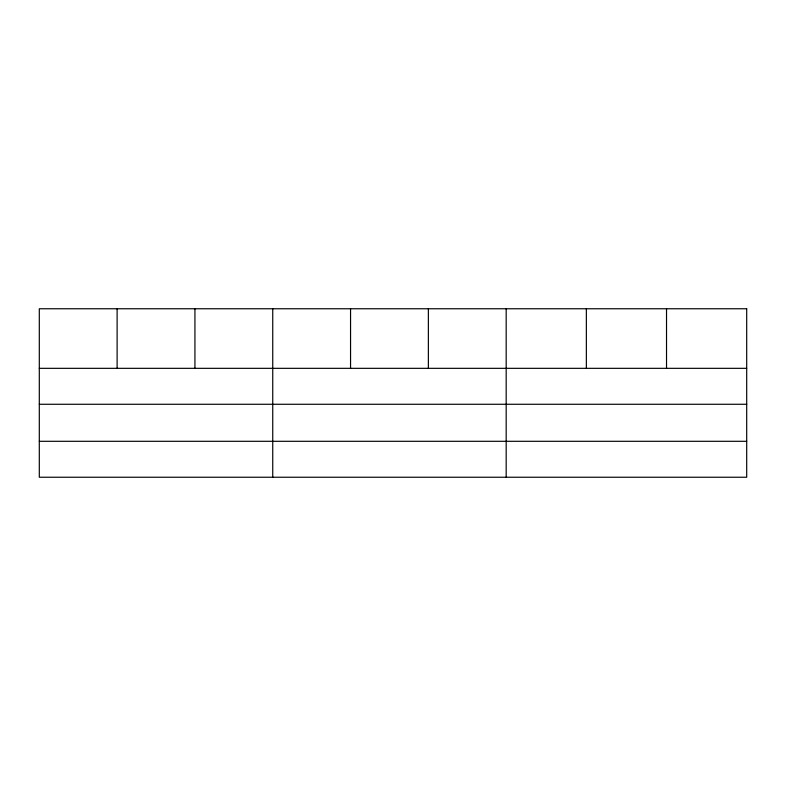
<?xml version="1.0" encoding="UTF-8"?>
<svg xmlns="http://www.w3.org/2000/svg" width="786" height="786" viewBox="0 0 786 786"><rect width="100%" height="100%" fill="white"/><g stroke="black" fill="none" stroke-linecap="round" stroke-linejoin="round"><path stroke-width="1.18" d="M39.3 368.329L746.7 368.329M39.3 404.269L746.7 404.269M39.3 441.3L746.7 441.3M666.528 308.76L666.528 368.329M586.356 308.76L586.356 368.329M506.184 308.76L506.184 477.24M428.37 308.76L428.37 368.329M350.556 308.76L350.556 368.329M272.742 308.76L272.742 477.24M194.928 308.76L194.928 368.329M117.114 308.76L117.114 368.329M746.7 308.76L39.3 308.76L39.3 477.24L746.7 477.24L746.7 308.76"/></g></svg>
